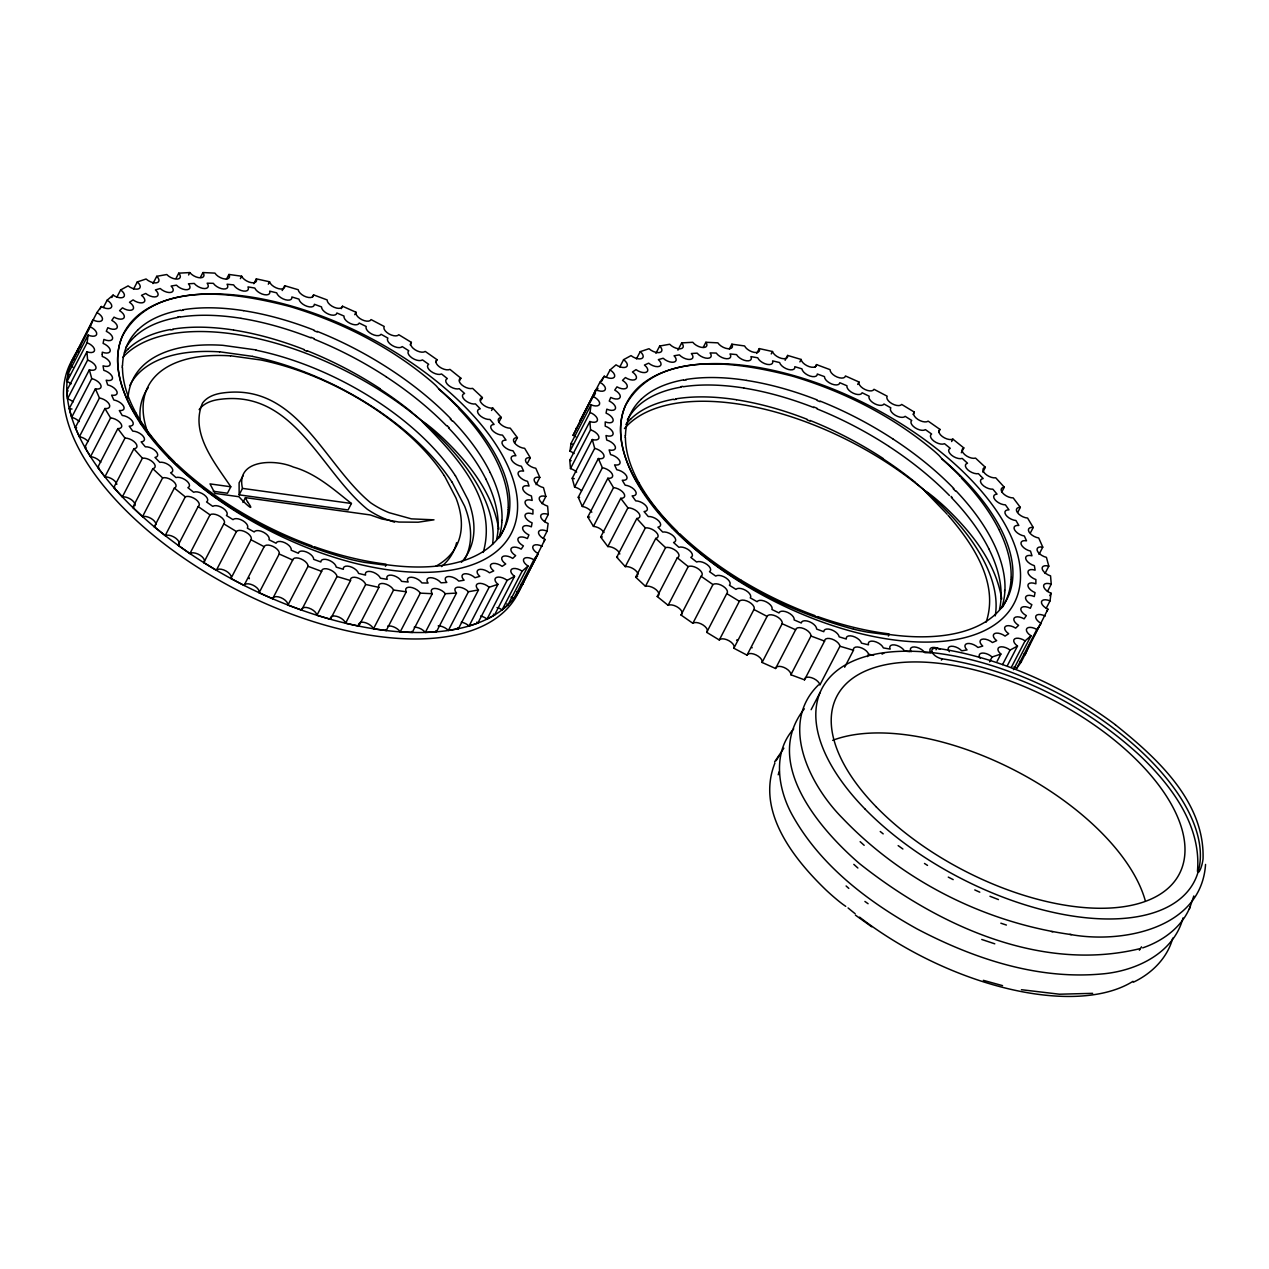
<?xml version="1.0" encoding="UTF-8"?>
<svg xmlns="http://www.w3.org/2000/svg" width="1269" height="1269" viewBox="0 0 1269 1269"><rect width="100%" height="100%" fill="white"/><g stroke="black" fill="none" stroke-linecap="round" stroke-linejoin="round"><path stroke-width="1.5" d="M122.221 367.55L122.252 365.916M625.157 437.282L625.189 435.648M498.4 526.841L498.32 528.761M501.747 520.385L501.667 522.13M508.441 507.473L508.361 509.392M1001.352 596.573L1001.257 598.476M1004.683 590.117L1004.604 591.846M1011.377 577.205L1011.298 579.108M71.175 383.809A8.391 4.188 27.4 0 0 67.019 381.493L68.05 373.816L88.116 335.079A8.391 4.188 27.4 0 0 96.666 334.302A8.391 4.188 27.4 0 0 90.226 326.815L92.938 319.899A8.391 4.188 27.4 0 0 102.25 320.058A8.391 4.188 27.4 0 0 96.952 312.555L101.314 306.511A8.391 4.188 27.4 0 0 111.228 307.606A8.391 4.188 27.4 0 0 107.135 300.198L113.084 295.106A8.391 4.188 27.4 0 0 123.458 297.136A8.391 4.188 27.4 0 0 120.65 289.935L128.09 285.89A8.391 4.188 27.4 0 0 138.749 288.809A8.391 4.188 27.4 0 0 137.274 281.94L146.078 278.99A8.391 4.188 27.4 0 0 156.864 282.749A8.391 4.188 27.4 0 0 156.737 276.309L166.778 274.532A8.391 4.188 27.4 0 0 177.501 279.069A8.391 4.188 27.4 0 0 178.739 273.168L189.842 272.565A8.391 4.188 27.4 0 0 200.359 277.816A8.391 4.188 27.4 0 0 202.929 272.549L214.937 273.121A8.391 4.188 27.4 0 0 225.073 279.021A8.391 4.188 27.4 0 0 228.928 274.453L241.649 276.214A8.391 4.188 27.4 0 0 251.23 282.638A8.391 4.188 27.4 0 0 256.322 278.863L269.551 281.781A8.391 4.188 27.4 0 0 278.45 288.65A8.391 4.188 27.4 0 0 284.684 285.715L298.215 289.729A8.391 4.188 27.4 0 0 306.273 296.93A8.391 4.188 27.4 0 0 313.57 294.884L327.18 299.944A8.391 4.188 27.4 0 0 334.286 307.352A8.391 4.188 27.4 0 0 342.519 306.226L356.002 312.253A8.391 4.188 27.4 0 0 362.03 319.756A8.391 4.188 27.4 0 0 371.071 319.582L384.221 326.482A8.391 4.188 27.4 0 0 389.075 333.969A8.391 4.188 27.4 0 0 398.783 334.715L411.378 342.376A8.391 4.188 27.4 0 0 414.995 349.721A8.391 4.188 27.4 0 0 425.226 351.418L437.059 359.714A8.391 4.188 27.4 0 0 439.375 366.804A8.391 4.188 27.4 0 0 449.956 369.39L460.869 378.194A8.391 4.188 27.4 0 0 461.837 384.919A8.391 4.188 27.4 0 0 472.607 388.377L482.41 397.562A8.391 4.188 27.4 0 0 482.03 403.812A8.391 4.188 27.4 0 0 492.8 408.079L501.35 417.469A8.391 4.188 27.4 0 0 499.621 423.164A8.391 4.188 27.4 0 0 510.249 428.161L517.403 437.646L514.881 442.484M67.019 381.493L87.101 342.757L88.116 335.079M574.111 453.525A8.391 4.188 27.4 0 0 569.971 451.209L570.987 443.531L591.053 404.811A8.391 4.188 27.4 0 0 599.602 404.018A8.391 4.188 27.4 0 0 593.178 396.547L595.875 389.631A8.391 4.188 27.4 0 0 605.186 389.789A8.391 4.188 27.4 0 0 599.888 382.286L604.25 376.227A8.391 4.188 27.4 0 0 614.164 377.337A8.391 4.188 27.4 0 0 610.072 369.929L616.02 364.837A8.391 4.188 27.4 0 0 626.394 366.868A8.391 4.188 27.4 0 0 623.587 359.666L631.026 355.621A8.391 4.188 27.4 0 0 641.686 358.54A8.391 4.188 27.4 0 0 640.211 351.656L649.014 348.721A8.391 4.188 27.4 0 0 659.801 352.481A8.391 4.188 27.4 0 0 659.674 346.04L669.715 344.248A8.391 4.188 27.4 0 0 680.438 348.801A8.391 4.188 27.4 0 0 681.675 342.9L692.779 342.281A8.391 4.188 27.4 0 0 703.296 347.547A8.391 4.188 27.4 0 0 705.865 342.265L717.873 342.852A8.391 4.188 27.4 0 0 728.009 348.737A8.391 4.188 27.4 0 0 731.864 344.185L744.586 345.945A8.391 4.188 27.4 0 0 754.167 352.37A8.391 4.188 27.4 0 0 759.259 348.594L772.488 351.513A8.391 4.188 27.4 0 0 781.387 358.366A8.391 4.188 27.4 0 0 787.637 355.431L801.151 359.46A8.391 4.188 27.4 0 0 809.225 366.646A8.391 4.188 27.4 0 0 816.506 364.6L830.116 369.676A8.391 4.188 27.4 0 0 837.223 377.083A8.391 4.188 27.4 0 0 845.455 375.957L858.939 381.985A8.391 4.188 27.4 0 0 864.966 389.488A8.391 4.188 27.4 0 0 874.008 389.297L887.158 396.198A8.391 4.188 27.4 0 0 892.012 403.685A8.391 4.188 27.4 0 0 901.72 404.446L914.314 412.108A8.391 4.188 27.4 0 0 917.931 419.452A8.391 4.188 27.4 0 0 928.162 421.134L940.012 429.43A8.391 4.188 27.4 0 0 942.328 436.52A8.391 4.188 27.4 0 0 952.892 439.122L963.806 447.925A8.391 4.188 27.4 0 0 964.789 454.651A8.391 4.188 27.4 0 0 975.544 458.109L985.347 467.278A8.391 4.188 27.4 0 0 984.966 473.543A8.391 4.188 27.4 0 0 995.737 477.794L1004.287 487.201A8.391 4.188 27.4 0 0 1002.558 492.88A8.391 4.188 27.4 0 0 1013.185 497.892L1020.339 507.362L1017.833 512.2M569.971 451.209L590.037 412.473L591.053 404.811M1020.339 507.362A8.391 4.188 27.4 0 0 1017.294 512.39A8.391 4.188 27.4 0 0 1027.589 518.053L1033.236 527.46A8.391 4.188 27.4 0 0 1028.905 531.743A8.391 4.188 27.4 0 0 1038.724 537.977L1042.769 547.161A8.391 4.188 27.4 0 0 1037.249 550.635A8.391 4.188 27.4 0 0 1046.417 557.345L1048.813 566.164A8.391 4.188 27.4 0 0 1042.166 568.782A8.391 4.188 27.4 0 0 1050.558 575.872L1051.24 584.184A8.391 4.188 27.4 0 0 1043.594 585.881A8.391 4.188 27.4 0 0 1051.049 593.226L1050.034 600.903L1046.275 608.168M1205.55 864.427C1201.283 928.876 1121.701 944.073 1069.894 934.396M543.338 538.437L547.098 531.172L548.113 523.494A8.391 4.188 27.4 0 1 540.642 516.166A8.391 4.188 27.4 0 1 548.303 514.453L547.605 506.141A8.391 4.188 27.4 0 1 539.23 499.05A8.391 4.188 27.4 0 1 545.86 496.449L543.481 487.629A8.391 4.188 27.4 0 1 534.312 480.919A8.391 4.188 27.4 0 1 539.833 477.43L535.788 468.261A8.391 4.188 27.4 0 1 525.969 462.011A8.391 4.188 27.4 0 1 530.299 457.728L524.652 448.322A8.391 4.188 27.4 0 1 514.357 442.659A8.391 4.188 27.4 0 1 517.403 437.646M422.022 421.213L422.196 421.546A7.884 3.934 27.4 0 0 422.72 422.18C456.761 456.221 497.94 500.779 483.219 552.427M72.856 367.106A8.391 4.188 27.4 0 0 70.16 365.551L92.938 319.899M575.793 436.837A8.391 4.188 27.4 0 0 573.096 435.283L595.875 389.631M547.098 531.172A8.391 4.188 27.4 0 0 538.548 531.949A8.391 4.188 27.4 0 0 544.988 539.436L522.209 585.088A8.391 4.188 27.4 0 0 520.829 584.454M1050.034 600.903A8.391 4.188 27.4 0 0 1041.5 601.68A8.391 4.188 27.4 0 0 1047.924 609.168L1021.133 662.164L1016.77 668.208A8.391 4.188 27.4 0 0 1013.963 666.875M1172.73 938.124C1167.432 958.063 1151.681 973.577 1133.36 982.206M1183.025 917.931C1173.666 953.685 1135.2 971.435 1101.064 974.021C1036.821 979.747 973.212 958.444 916.995 928.892C868.091 901.688 821.106 866.045 793.125 816.554C778.087 790.413 771.822 753.12 793.712 728.85M1142.703 947.88C1162.975 940.964 1182.248 926.957 1190.243 906.478M1189.386 909.032L1193.812 895.977M524.462 579.489L522.209 585.088M1027.255 649.665L1030.365 643.05M986.156 622.143C999.004 583.597 973.751 545.337 949.656 517.102M1026.922 650.537L1025.146 654.82A8.391 4.188 27.4 0 0 1023.766 654.185M774.915 763.081C755.689 811.05 793.633 858.891 826.405 890.378A155.754 77.631 27.4 0 0 836.461 899.245L837.08 899.769A93.446 46.588 27.4 0 0 842.711 904.226L845.757 906.367M78.17 352.068A8.391 4.188 27.4 0 0 76.87 351.291L96.952 312.555M70.16 365.551L90.226 326.815M100.061 308.922L101.314 306.511M103.376 307.463L107.135 300.198M111.831 297.533L113.084 295.106M73.126 401.892A8.391 4.188 27.4 0 0 67.527 398.847L66.845 390.535L86.926 351.799A8.391 4.188 27.4 0 0 94.572 350.101A8.391 4.188 27.4 0 0 87.101 342.757M116.891 297.2L120.65 289.935M67.527 398.847L87.609 360.11L86.926 351.799M79.201 421.578A8.391 4.188 27.4 0 0 71.667 417.358L69.272 408.539L89.353 369.818A8.391 4.188 27.4 0 0 96 367.201A8.391 4.188 27.4 0 0 87.609 360.11M133.515 289.205L137.274 281.94M71.667 417.358L91.749 378.622L89.353 369.818M88.164 441.501A8.391 4.188 27.4 0 0 79.36 436.742L75.315 427.558L95.397 388.822A8.391 4.188 27.4 0 0 100.917 385.348A8.391 4.188 27.4 0 0 91.749 378.622M152.978 283.574L156.737 276.309M79.36 436.742L99.442 398.006L95.397 388.822M100.79 462.328A8.391 4.188 27.4 0 0 90.496 456.666L84.849 447.259L104.93 408.523A8.391 4.188 27.4 0 0 109.245 404.24A8.391 4.188 27.4 0 0 99.442 398.006M176.232 278.006L178.739 273.168M90.496 456.666L110.577 417.929L104.93 408.523M188.589 274.976L189.842 272.565M116.859 484.298A8.391 4.188 27.4 0 0 104.899 476.827L97.745 467.357L117.827 428.621A8.391 4.188 27.4 0 0 120.872 423.592A8.391 4.188 27.4 0 0 110.577 417.929M200.423 277.388L202.929 272.549M104.899 476.827L124.981 438.091L117.827 428.621M135.069 505.585A8.391 4.188 27.4 0 0 131.072 499.494A8.391 4.188 27.4 0 0 122.347 496.909L113.798 487.518L133.864 448.782A8.391 4.188 27.4 0 0 135.593 443.103A8.391 4.188 27.4 0 0 124.981 438.091M226.421 279.291L228.928 274.453M122.347 496.909L142.414 458.188L133.864 448.782M240.396 278.641L241.649 276.214M156.024 524.573A8.391 4.188 27.4 0 0 151.074 518.466A8.391 4.188 27.4 0 0 142.54 516.61L132.737 507.426L152.819 468.705A8.391 4.188 27.4 0 0 153.184 462.439A8.391 4.188 27.4 0 0 142.414 458.188M253.816 283.701L256.322 278.863M142.54 516.61L162.622 477.874L152.819 468.705M268.298 284.208L269.551 281.781M542.275 546.352A8.391 4.188 27.4 0 0 532.98 546.193A8.391 4.188 27.4 0 0 538.278 553.696L533.916 559.74A8.391 4.188 27.4 0 0 524.002 558.646A8.391 4.188 27.4 0 0 528.078 566.053L522.146 571.145A8.391 4.188 27.4 0 0 511.772 569.115A8.391 4.188 27.4 0 0 514.564 576.316L507.14 580.361A8.391 4.188 27.4 0 0 496.48 577.443A8.391 4.188 27.4 0 0 497.956 584.327L489.152 587.261A8.391 4.188 27.4 0 0 478.365 583.502A8.391 4.188 27.4 0 0 478.492 589.942L468.451 591.735A8.391 4.188 27.4 0 0 457.712 587.182A8.391 4.188 27.4 0 0 456.491 593.083L445.371 593.702A8.391 4.188 27.4 0 0 434.855 588.435A8.391 4.188 27.4 0 0 432.301 593.702L420.293 593.131A8.391 4.188 27.4 0 0 410.157 587.246A8.391 4.188 27.4 0 0 406.286 591.798L393.58 590.037A8.391 4.188 27.4 0 0 383.984 583.613A8.391 4.188 27.4 0 0 378.892 587.388L358.81 626.125L345.596 623.206A8.391 4.188 27.4 0 0 336.697 616.337A8.391 4.188 27.4 0 0 330.448 619.272L316.933 615.259A8.391 4.188 27.4 0 0 308.859 608.057A8.391 4.188 27.4 0 0 301.562 610.103L287.952 605.043A8.391 4.188 27.4 0 0 280.861 597.636A8.391 4.188 27.4 0 0 272.629 598.762L259.146 592.734A8.391 4.188 27.4 0 0 253.118 585.231A8.391 4.188 27.4 0 0 244.06 585.406L230.926 578.505A8.391 4.188 27.4 0 0 226.072 571.034A8.391 4.188 27.4 0 0 216.349 570.273L203.77 562.611A8.391 4.188 27.4 0 0 200.153 555.267A8.391 4.188 27.4 0 0 189.922 553.57L178.072 545.273A8.391 4.188 27.4 0 0 175.756 538.183A8.391 4.188 27.4 0 0 165.192 535.597L154.279 526.794L174.361 488.057A8.391 4.188 27.4 0 0 173.377 481.332A8.391 4.188 27.4 0 0 162.622 477.874M282.178 290.553L284.684 285.715M165.192 535.597L185.274 496.861A8.391 4.188 27.4 0 1 195.838 499.447A8.391 4.188 27.4 0 1 198.154 506.537L210.004 514.849A8.391 4.188 27.4 0 1 220.219 516.531A8.391 4.188 27.4 0 1 223.836 523.875L236.431 531.537A8.391 4.188 27.4 0 1 246.138 532.298A8.391 4.188 27.4 0 1 251.008 539.769L264.142 546.669A8.391 4.188 27.4 0 1 273.184 546.495A8.391 4.188 27.4 0 1 279.212 553.998L292.695 560.026A8.391 4.188 27.4 0 1 300.927 558.899A8.391 4.188 27.4 0 1 308.034 566.307L321.644 571.383A8.391 4.188 27.4 0 1 328.941 569.337A8.391 4.188 27.4 0 1 337.015 576.523L350.53 580.552A8.391 4.188 27.4 0 1 356.779 577.617A8.391 4.188 27.4 0 1 365.678 584.47L378.892 587.388M178.072 545.273L198.154 506.537M312.317 297.295L313.57 294.884M189.922 553.57L210.004 514.849M242.934 502.476L245.44 497.638L370.31 514.944L382.001 519.021L398.894 522.051L418.167 522.209L433.998 519.83L411.41 518.862L389.075 512.676A48.634 24.238 27.4 0 1 370.691 502.81C323.516 464.184 297.295 382.667 222.741 392.962A71.73 35.754 27.4 0 0 202.501 403.161C189.684 433.015 214.969 463.09 230.799 486.773L227.452 493.229L213.255 491.262M203.77 562.611L223.836 523.875M239.143 494.847L242.49 488.391C235.495 459.077 275.341 458.981 293.361 467.055C315.822 473.369 333.541 489.311 351.418 503.492L348.071 509.948L239.143 494.847L239.111 482.823L243.362 475.272M341.266 308.653L342.519 306.226M216.349 570.273L236.431 531.537M354.749 314.68L356.002 312.253M230.926 578.505L251.008 539.769M244.06 585.406L264.142 546.669M259.146 592.734L279.212 553.998M272.629 598.762L292.695 560.026M410.125 344.803L411.378 342.376M287.952 605.043L308.034 566.307M301.562 610.103L321.644 571.383M435.806 362.125L437.059 359.714M316.933 615.259L337.015 576.523M330.448 619.272L350.53 580.552M459.616 380.621L460.869 378.194M345.596 623.206L365.678 584.47M385.411 566.291L386.252 564.673A209.702 104.534 27.4 0 0 438.9 388.964L436.203 385.855A93.002 46.366 27.4 0 0 431.206 381.319C389.995 346.548 340.774 321.644 289.205 306.337C236.51 292.822 155.088 278.403 122.633 335.587A216.016 107.675 27.4 0 0 120.285 341.837A216.079 107.706 27.4 0 0 131.04 407.286C177.692 486.439 263.698 536.089 350.561 559.423A182.165 90.813 27.4 0 0 364.52 562.389L383.524 564.911A35.151 17.528 27.4 0 0 384.206 564.943L386.315 564.753M481.157 399.973L482.41 397.562M359.825 622.651A8.391 4.188 27.4 0 1 367.264 623.412A8.391 4.188 27.4 0 1 373.498 628.774L393.58 590.037M491.547 410.49L492.8 408.079M373.498 628.774L386.22 630.534L406.286 591.798M498.844 422.323L501.35 417.469M387.743 626.093A8.391 4.188 27.4 0 1 400.211 631.867L420.293 593.131M400.211 631.867L412.219 632.438L432.301 593.702M414.217 627.187A8.391 4.188 27.4 0 1 425.305 632.422L445.371 593.702M425.305 632.422L436.409 631.819L456.491 593.083M527.777 462.566L530.299 457.728M438.186 625.871A8.391 4.188 27.4 0 1 448.369 630.455L468.451 591.735M448.369 630.455L458.41 628.678L478.492 589.942M536.073 484.695L539.833 477.43M461.313 622.191A8.391 4.188 27.4 0 1 469.07 625.998L489.152 587.261M580.456 421.387A8.391 4.188 27.4 0 0 579.806 421.022L599.888 382.286M573.096 435.283L593.178 396.547M594.209 395.595L595.462 393.184M596.716 390.757L597.969 388.33M601.744 381.081L604.25 376.227M469.07 625.998L477.874 623.047L497.956 584.327M606.312 377.194L610.072 369.929M542.101 503.714L545.86 496.449M480.618 616.036A8.391 4.188 27.4 0 1 487.058 619.098L507.14 580.361M576.649 472.131A8.391 4.188 27.4 0 0 570.479 468.578L569.781 460.266L589.863 421.53A8.391 4.188 27.4 0 0 597.509 419.817A8.391 4.188 27.4 0 0 590.037 412.473M619.827 366.931L623.587 359.666M487.058 619.098L494.498 615.053L514.564 576.316M570.479 468.578L590.545 429.842L589.863 421.53M544.544 521.718L548.303 514.453M497.02 607.55A8.391 4.188 27.4 0 1 502.064 609.881L522.146 571.145M581.599 490.786A8.391 4.188 27.4 0 0 574.603 487.09L572.208 478.27L592.29 439.534A8.391 4.188 27.4 0 0 598.936 436.933A8.391 4.188 27.4 0 0 590.545 429.842M502.064 609.881L507.997 604.79L528.078 566.053M636.451 358.921L640.211 351.656M511.026 597.144A8.391 4.188 27.4 0 1 513.834 598.476L533.916 559.74M534.947 558.804L536.2 556.377M543.735 541.863L544.988 539.436M513.834 598.476L518.196 592.433L538.278 553.696M574.603 487.09L594.685 448.354L592.29 439.534M591.846 512.232A8.391 4.188 27.4 0 0 582.297 506.458L578.252 497.274L598.333 458.537A8.391 4.188 27.4 0 0 603.854 455.063A8.391 4.188 27.4 0 0 594.685 448.354M655.914 353.305L659.674 346.04M582.297 506.458L602.378 467.722L598.333 458.537M604.028 532.52A8.391 4.188 27.4 0 0 593.432 526.381L587.785 516.991L607.867 478.254A8.391 4.188 27.4 0 0 612.197 473.971A8.391 4.188 27.4 0 0 602.378 467.722M677.916 350.165L681.675 342.9M593.432 526.381L613.514 487.645L607.867 478.254M619.795 554.03A8.391 4.188 27.4 0 0 607.835 546.558L600.681 537.073L620.763 498.336A8.391 4.188 27.4 0 0 623.809 493.324A8.391 4.188 27.4 0 0 613.514 487.645M703.359 347.119L705.865 342.265M607.835 546.558L627.917 507.822L620.763 498.336M638.053 574.413A8.391 4.188 27.4 0 0 633.294 568.766A8.391 4.188 27.4 0 0 625.284 566.64L616.734 557.234L636.816 518.513A8.391 4.188 27.4 0 0 638.529 512.819A8.391 4.188 27.4 0 0 627.917 507.822M729.358 349.023L731.864 344.185M625.284 566.64L645.35 527.904L636.816 518.513M819.79 684.546A8.391 4.188 27.4 0 0 811.462 677.678A8.391 4.188 27.4 0 0 804.514 679.835L790.904 674.775A8.391 4.188 27.4 0 0 783.798 667.367A8.391 4.188 27.4 0 0 775.565 668.493L762.082 662.45A8.391 4.188 27.4 0 0 756.054 654.947A8.391 4.188 27.4 0 0 747.013 655.137L733.863 648.237A8.391 4.188 27.4 0 0 729.009 640.75A8.391 4.188 27.4 0 0 719.301 639.988L706.706 632.343A8.391 4.188 27.4 0 0 703.089 624.998A8.391 4.188 27.4 0 0 692.858 623.301L681.009 615.005A8.391 4.188 27.4 0 0 678.709 607.914A8.391 4.188 27.4 0 0 668.128 605.313L657.215 596.509A8.391 4.188 27.4 0 0 656.232 589.784A8.391 4.188 27.4 0 0 645.477 586.326L635.674 577.157L655.756 538.421A8.391 4.188 27.4 0 0 656.136 532.171A8.391 4.188 27.4 0 0 645.35 527.904M756.752 353.432L759.259 348.594M645.477 586.326L665.559 547.605L655.756 538.421M771.235 353.924L772.488 351.513M657.215 596.509L677.297 557.773A8.391 4.188 27.4 0 0 676.314 551.047A8.391 4.188 27.4 0 0 665.559 547.605M785.114 360.285L787.637 355.431M668.128 605.313L688.21 566.593A8.391 4.188 27.4 0 1 698.775 569.178A8.391 4.188 27.4 0 1 701.091 576.269L712.94 584.565A8.391 4.188 27.4 0 1 723.156 586.262A8.391 4.188 27.4 0 1 726.772 593.606L739.367 601.268A8.391 4.188 27.4 0 1 749.075 602.014A8.391 4.188 27.4 0 1 753.945 609.501L767.079 616.401A8.391 4.188 27.4 0 1 776.12 616.211A8.391 4.188 27.4 0 1 782.164 623.729L795.631 629.757A8.391 4.188 27.4 0 1 803.88 628.631A8.391 4.188 27.4 0 1 810.97 636.039L824.58 641.099A8.391 4.188 27.4 0 1 831.877 639.053A8.391 4.188 27.4 0 1 839.951 646.254L853.466 650.267A8.391 4.188 27.4 0 1 859.716 647.333A8.391 4.188 27.4 0 1 868.615 654.201L873.627 655.359M799.898 361.887L801.151 359.46M681.009 615.005L701.091 576.269M815.253 367.027L816.506 364.6M692.858 623.301L712.94 584.565M706.706 632.343L726.772 593.606M719.301 639.988L739.367 601.268M857.685 384.412L858.939 381.985M733.863 648.237L753.945 609.501M747.013 655.137L767.079 616.401M762.082 662.45L782.164 623.729M775.565 668.493L795.631 629.757M913.061 414.519L914.314 412.108M790.904 674.775L810.97 636.039M804.514 679.835L824.58 641.099M938.743 431.857L940.012 429.43M819.869 684.974L839.951 646.254M951.639 441.549L952.892 439.122M844.678 667.208L853.466 650.267M961.299 452.763L963.806 447.925M867.361 656.612L868.615 654.201M888.348 636.023L889.252 634.484A209.702 104.534 27.4 0 0 941.852 458.696L939.139 455.571A93.002 46.366 27.4 0 0 934.143 451.05C892.932 416.264 843.711 391.36 792.142 376.068C739.446 362.553 658.024 348.134 625.569 405.319A216.016 107.675 27.4 0 0 623.222 411.568A216.079 107.706 27.4 0 0 633.977 477.017C680.628 556.171 766.635 605.821 853.498 629.154M982.841 472.131L985.347 467.278M1001.78 492.039L1004.287 487.201M1030.714 532.298L1033.236 527.46M1039.01 554.426L1042.769 547.161M989.582 661.831L992.088 656.993L1000.892 654.043A8.391 4.188 27.4 0 1 999.417 647.174A8.391 4.188 27.4 0 1 1010.076 650.093L1017.5 646.048A8.391 4.188 27.4 0 1 1014.708 638.846A8.391 4.188 27.4 0 1 1025.082 640.877L1031.015 635.785A8.391 4.188 27.4 0 1 1026.938 628.377A8.391 4.188 27.4 0 1 1036.852 629.472L1041.214 623.428A8.391 4.188 27.4 0 1 1035.916 615.925A8.391 4.188 27.4 0 1 1045.212 616.084M997.117 661.308L1000.892 654.043M1045.037 573.429L1048.813 566.164M1002.542 664.607L1010.076 650.093M1007.475 665.416L1017.5 646.048M1047.48 591.433L1051.24 584.184M1011.266 667.494L1025.082 640.877M1049.796 595.653L1051.049 593.226M1013.455 669.667L1031.015 635.785M1016.77 668.208L1036.852 629.472M1034.124 635.785L1039.152 626.109M1046.671 611.579L1047.924 609.168M811.129 709.688L820.202 692.271M774.598 761.876L783.845 748.218M776.136 760.702L778.912 756.165M76.87 351.291L79.233 347.833M579.806 421.022L583.01 416.438M79.788 347.087L80.645 345.977A251.643 125.441 27.4 0 0 239.064 582.836A251.643 125.441 27.4 0 0 525.207 577.252M818.489 684.911C778.468 723.822 810.066 785.606 842.505 818.172C902.671 881.209 985.22 922.658 1071.433 934.619M804.324 708.816C761.987 762.32 819.504 829.101 859.621 863.697C936.681 924.815 1040.406 973.037 1140.196 948.593M889.077 634.579L887.142 634.659A35.151 17.528 27.4 0 1 886.476 634.643L867.457 632.121A182.165 90.813 27.4 0 1 853.498 629.154M180.975 310.556L183.259 310.175M170.934 329.924L173.219 329.543M683.912 380.272L686.196 379.891M673.871 399.64L676.155 399.259M177.834 316.964L179.912 316.631M680.771 386.696L682.849 386.347M1092.657 993.341L1059.472 994.214L1021.45 989.709M1001.701 599.063C995.864 562.897 971.911 532.774 946.135 508.06A157.467 78.504 27.4 0 0 935.158 498.336A102.9 51.299 27.4 0 0 930.336 494.45L929.669 493.942A48.174 24.016 27.4 0 0 927.798 492.562A23.889 11.913 27.4 0 0 926.56 491.69L926.497 491.658A7.995 3.981 27.4 0 0 925.862 491.246L925.133 491.277A7.884 3.934 27.4 0 0 925.656 491.912L945.199 512.121M909.873 651.647L904.559 651.092A8.391 4.188 27.4 0 0 894.677 644.922A8.391 4.188 27.4 0 0 890.188 649.093L883.367 647.92A8.391 4.188 27.4 0 0 873.992 641.337A8.391 4.188 27.4 0 0 868.504 644.842L861.492 643.145A8.391 4.188 27.4 0 0 852.72 636.229A8.391 4.188 27.4 0 0 846.296 639.021L839.158 636.848A8.391 4.188 27.4 0 0 831.1 629.662A8.391 4.188 27.4 0 0 823.803 631.708L816.633 629.075A8.391 4.188 27.4 0 0 809.368 621.699A8.391 4.188 27.4 0 0 801.278 622.984L794.156 619.922A8.391 4.188 27.4 0 0 787.748 612.451A8.391 4.188 27.4 0 0 778.96 612.943L771.949 609.485A8.391 4.188 27.4 0 0 766.492 601.982A8.391 4.188 27.4 0 0 757.101 601.696L750.28 597.889A8.391 4.188 27.4 0 0 745.823 590.434A8.391 4.188 27.4 0 0 735.941 589.371L729.389 585.247A8.391 4.188 27.4 0 0 725.979 577.934A8.391 4.188 27.4 0 0 715.7 576.094L709.498 571.684A8.391 4.188 27.4 0 0 707.182 564.61A8.391 4.188 27.4 0 0 696.618 562.008L690.812 557.392A8.391 4.188 27.4 0 0 689.606 550.603A8.391 4.188 27.4 0 0 678.883 547.288L673.553 542.497A8.391 4.188 27.4 0 0 673.474 536.073A8.391 4.188 27.4 0 0 662.704 532.06L657.913 527.158A8.391 4.188 27.4 0 0 658.96 521.178A8.391 4.188 27.4 0 0 648.253 516.531L644.049 511.55A8.391 4.188 27.4 0 0 646.207 506.093A8.391 4.188 27.4 0 0 635.69 500.843L632.121 495.862A8.391 4.188 27.4 0 0 635.372 490.96A8.391 4.188 27.4 0 0 625.157 485.186L622.254 480.237A8.391 4.188 27.4 0 0 626.553 475.954A8.391 4.188 27.4 0 0 616.75 469.72L614.561 464.866A8.391 4.188 27.4 0 0 619.875 461.25A8.391 4.188 27.4 0 0 610.595 454.619L609.12 449.908A8.391 4.188 27.4 0 0 615.386 447.005A8.391 4.188 27.4 0 0 606.725 440.042L605.995 435.537A8.391 4.188 27.4 0 0 613.149 433.379A8.391 4.188 27.4 0 0 605.218 426.146L605.218 421.911A8.391 4.188 27.4 0 0 613.181 420.499A8.391 4.188 27.4 0 0 606.059 413.107L606.82 409.157A8.391 4.188 27.4 0 0 615.481 408.523A8.391 4.188 27.4 0 0 609.247 401.036L610.738 397.435A8.391 4.188 27.4 0 0 620.033 397.594A8.391 4.188 27.4 0 0 614.751 390.091L616.972 386.855A8.391 4.188 27.4 0 0 626.791 387.806A8.391 4.188 27.4 0 0 622.508 380.367L625.427 377.559A8.391 4.188 27.4 0 0 635.658 379.272A8.391 4.188 27.4 0 0 632.438 372.007L636.023 369.628A8.391 4.188 27.4 0 0 646.556 372.103A8.391 4.188 27.4 0 0 644.43 365.06L648.649 363.172A8.391 4.188 27.4 0 0 659.357 366.36A8.391 4.188 27.4 0 0 658.341 359.635L663.148 358.239A8.391 4.188 27.4 0 0 673.934 362.125A8.391 4.188 27.4 0 0 674.045 355.78L679.375 354.876A8.391 4.188 27.4 0 0 690.114 359.428A8.391 4.188 27.4 0 0 691.351 353.528L697.157 353.147A8.391 4.188 27.4 0 0 707.705 358.286A8.391 4.188 27.4 0 0 710.069 352.909L716.271 353.068A8.391 4.188 27.4 0 0 726.55 358.746A8.391 4.188 27.4 0 0 729.992 353.94L736.543 354.622A8.391 4.188 27.4 0 0 746.426 360.777A8.391 4.188 27.4 0 0 750.915 356.605L757.736 357.795A8.391 4.188 27.4 0 0 767.111 364.362A8.391 4.188 27.4 0 0 772.599 360.872L779.61 362.553A8.391 4.188 27.4 0 0 788.382 369.469A8.391 4.188 27.4 0 0 794.806 366.693L801.929 368.851A8.391 4.188 27.4 0 0 810.003 376.036A8.391 4.188 27.4 0 0 817.299 374.006L824.469 376.623A8.391 4.188 27.4 0 0 831.734 383.999A8.391 4.188 27.4 0 0 839.824 382.73L846.946 385.776A8.391 4.188 27.4 0 0 853.355 393.263A8.391 4.188 27.4 0 0 862.143 392.771L869.154 396.214A8.391 4.188 27.4 0 0 874.611 403.716A8.391 4.188 27.4 0 0 884.001 404.018L890.806 407.825A8.391 4.188 27.4 0 0 895.264 415.264A8.391 4.188 27.4 0 0 905.162 416.343L911.713 420.467A8.391 4.188 27.4 0 0 915.108 427.78A8.391 4.188 27.4 0 0 925.402 429.62L931.605 434.014A8.391 4.188 27.4 0 0 933.921 441.104A8.391 4.188 27.4 0 0 944.485 443.69L950.275 448.322A8.391 4.188 27.4 0 0 951.48 455.111A8.391 4.188 27.4 0 0 962.219 458.426L967.533 463.217A8.391 4.188 27.4 0 0 967.612 469.641A8.391 4.188 27.4 0 0 978.399 473.638L980.525 475.796M219.553 351.783L252.61 356.367M230.466 355.764L260.843 359.984A173.409 86.435 27.4 0 1 444.229 475.605M230.799 486.773L210.019 483.901L214.984 493.403L239.032 496.75C241.205 499.605 257.528 515.626 247.55 501.874M242.49 488.391L351.418 503.492M932.176 652.361L932.223 652.456A8.391 4.188 27.4 0 0 942.201 658.817C1015.834 670.08 1085.344 705.358 1140.006 755.642C1171.224 785.384 1201.378 825.421 1197.492 870.915A23.968 11.944 27.4 0 0 1197.539 871.486L1198.824 871.993A23.889 11.913 27.4 0 0 1199.284 871.375A48.174 24.016 27.4 0 0 1199.887 870.328L1200.093 869.931A102.9 51.299 27.4 0 0 1201.283 866.886A157.467 78.504 27.4 0 0 1203.044 858.923C1204.836 801.58 1156.694 757.752 1115.388 724.805M1051.509 931.573L1052.826 931.763M255.957 349.911L222.9 345.327A188.431 93.922 27.4 0 0 127.979 398.72M983.348 980.334L1002.558 985.632M394.532 522.178L385.728 519.132A48.634 24.238 27.4 0 1 367.344 509.266C320.169 470.64 293.948 389.123 219.394 399.418A71.73 35.754 27.4 0 0 199.154 409.617M1000.844 923.197L1006.412 925.053M981.746 939.472L994.785 943.819M817.648 617.162L814.746 616.131M314.712 547.431L311.809 546.4M817.236 400.56L820.091 401.686M813.889 407L817.03 408.253M807.195 419.912L810.05 421.054M314.284 330.828L317.155 331.955M310.953 337.284L314.093 338.522M304.259 350.196L307.114 351.323M989.963 896.263L998.449 899.578M974.766 889.918L979.795 892.186M249.374 578.712L248.93 578.505A8.391 4.188 27.4 0 0 249.152 577.76M948.276 877.101L953.193 879.623M736.591 640.195L737.019 640.433A8.391 4.188 27.4 0 1 737.892 639.592M924.482 863.459L927.528 865.41M898.151 845.614L902.894 849.009M864.919 901.45L868.091 903.718M855.417 915.123L871.74 926.83M688.21 566.593L677.297 557.773M185.274 496.861L174.361 488.057M880.226 831.496L883.192 833.876M860.144 841.68L864.173 845.313M853.815 864.363L857.876 868.012M846.106 885.968L848.818 888.395M679.089 533.916L676.9 531.806M176.153 464.184L175.043 463.137M174.773 462.868L173.964 462.075M981.111 476.398L983.189 478.556A8.391 4.188 27.4 0 0 982.143 484.52A8.391 4.188 27.4 0 0 992.85 489.168L997.053 494.149A8.391 4.188 27.4 0 0 994.896 499.621A8.391 4.188 27.4 0 0 1005.413 504.856L1008.982 509.852A8.391 4.188 27.4 0 0 1005.73 514.754A8.391 4.188 27.4 0 0 1015.946 520.512L1018.848 525.461A8.391 4.188 27.4 0 0 1014.534 529.744A8.391 4.188 27.4 0 0 1024.337 535.994L1026.542 540.832A8.391 4.188 27.4 0 0 1021.228 544.449A8.391 4.188 27.4 0 0 1030.507 551.095L1031.983 555.79A8.391 4.188 27.4 0 0 1025.717 558.693A8.391 4.188 27.4 0 0 1034.362 565.673L1035.107 570.162A8.391 4.188 27.4 0 0 1027.953 572.335A8.391 4.188 27.4 0 0 1035.885 579.552L1035.869 583.803A8.391 4.188 27.4 0 0 1027.922 585.215A8.391 4.188 27.4 0 0 1035.044 592.607L1034.283 596.557A8.391 4.188 27.4 0 0 1025.606 597.176A8.391 4.188 27.4 0 0 1031.856 604.678L1030.349 608.279A8.391 4.188 27.4 0 0 1021.053 608.121A8.391 4.188 27.4 0 0 1026.351 615.624L1024.131 618.844A8.391 4.188 27.4 0 0 1014.312 617.908A8.391 4.188 27.4 0 0 1018.595 625.331L1015.66 628.139A8.391 4.188 27.4 0 0 1005.445 626.426A8.391 4.188 27.4 0 0 1008.665 633.707L1005.064 636.07A8.391 4.188 27.4 0 0 994.547 633.596A8.391 4.188 27.4 0 0 996.673 640.639L992.453 642.542A8.391 4.188 27.4 0 0 981.746 639.338A8.391 4.188 27.4 0 0 982.761 646.08L977.955 647.476A8.391 4.188 27.4 0 0 967.168 643.589A8.391 4.188 27.4 0 0 967.057 649.934L961.728 650.823A8.391 4.188 27.4 0 0 951.258 646.254A8.391 4.188 27.4 0 0 949.355 651.695M960.125 476.018L962.061 478.032M953.225 488.739L955.367 490.944M457.189 406.302L459.124 408.317M450.289 419.008L452.43 421.229M447.148 425.67L449.083 427.669M951.052 496.401L952.02 497.4M945.881 512.85L947.071 514.183M948.07 515.309L949.26 516.657M455.397 475.605L468.023 499.812A188.431 93.922 27.4 0 1 461.424 562.262M452.05 482.061L464.676 506.268A188.431 93.922 27.4 0 1 464.438 559.835M444.34 475.621L455.936 497.876A173.409 86.435 27.4 0 1 435.79 566.26M498.765 529.347C492.927 493.165 468.975 463.058 443.198 438.344A157.467 78.504 27.4 0 0 432.221 428.605A102.9 51.299 27.4 0 0 427.399 424.734L426.717 424.227A48.174 24.016 27.4 0 0 424.861 422.831A23.889 11.913 27.4 0 0 423.608 421.958A7.995 3.981 27.4 0 0 422.926 421.53L422.196 421.165A209.782 105.961 28.6 0 0 412.155 412.695M932.271 652.552A8.391 4.188 27.4 0 1 936.712 648.285A215.841 107.595 27.4 0 1 1115.435 724.773M942.201 658.817A8.391 4.299 -81.1 0 1 941.376 660.086M936.03 649.807A8.391 4.299 -81.1 0 1 936.712 648.285M1133.011 981.318A209.702 104.534 27.4 0 1 859.573 917.154M855.147 913.712A209.702 104.534 27.4 0 1 848.073 907.938M778.198 774.772A209.702 104.534 27.4 0 1 779.372 771.393M1141.497 946.833A192.92 96.174 27.4 0 1 1139.372 950.18M832.67 740.335A192.92 96.174 27.4 0 1 1014.058 769.966A192.92 96.174 27.4 0 1 1145.273 900.657M915.092 482.426A209.782 105.961 28.6 0 1 925.085 490.849M624.459 428.557A209.702 104.534 27.4 0 1 848.057 440.343A209.702 104.534 27.4 0 1 995.229 615.893M1004.826 591.941A209.782 107.992 27.2 0 1 1001.606 607.994M1004.937 590.212A209.782 107.897 27.7 0 0 993.151 542.355A209.782 107.326 28.2 0 0 955.985 490.833M893.17 439.137A209.782 106.326 28.5 0 1 953.891 488.597M820.123 401.083A209.782 105.041 28.7 0 1 893.059 439.042M746.6 380.43A209.782 103.646 28.6 0 1 817.236 399.957M685.815 379.51A209.782 102.472 28.4 0 1 746.442 380.351M641.083 399.386A209.782 101.568 28 0 1 683.499 379.875M625.443 435.743A209.782 101.108 27.6 0 1 641.004 399.434M638.973 482.87A209.782 101.203 27.1 0 1 625.427 437.377M677.551 531.695A209.782 101.774 26.6 0 1 639.068 482.966M741.239 580.282A209.782 102.773 26.3 0 1 679.772 533.773M814.761 615.528A209.782 104.058 26.2 0 1 741.397 580.345M888.903 633.865A209.782 105.454 26.2 0 1 817.664 616.575M627.362 419.88A209.782 101.139 27.2 0 1 638.069 406.048A209.782 101.139 27.6 0 1 681.167 387.093M683.245 386.744A209.782 101.679 28.1 0 1 743.84 388.013M743.999 388.076A209.782 102.615 28.4 0 1 813.873 407.603M816.998 408.888A209.782 103.868 28.6 0 1 888.982 446.402M889.093 446.514A209.782 105.216 28.6 0 1 949.45 495.513M951.401 497.511A209.782 106.501 28.4 0 1 988.773 548.652M988.789 548.763A209.782 107.437 28.1 0 1 1001.098 596.478M1001.019 598.397A209.782 107.96 27.7 0 1 999.496 609.342M882.907 458.743A209.782 105.708 28.6 0 1 915.282 482.331M810.082 420.451A209.782 105.041 28.7 0 1 883.018 458.395M736.575 399.798A209.782 103.646 28.6 0 1 807.195 419.325M675.774 398.878A209.782 102.472 28.4 0 1 736.401 399.719M631.042 418.754A209.782 101.568 28 0 1 673.458 399.243M625.871 424.481A209.782 101.108 27.6 0 1 630.979 418.802M941.661 458.759A209.782 106.041 28.5 0 1 959.935 476.065M961.442 478.143A209.782 106.501 28.4 0 1 998.814 529.3M998.814 529.395A209.782 107.437 28.1 0 1 1011.139 577.109M1011.06 579.029A209.782 107.96 27.7 0 1 1002.494 607.137M752.089 647.491A8.391 4.188 27.4 0 1 752.009 647.872M911.11 651.758A8.391 4.188 27.4 0 1 914.552 646.952A8.391 4.188 27.4 0 1 924.815 652.647L931.034 652.789A8.391 4.188 27.4 0 1 931.478 647.761A8.391 4.188 27.4 0 1 939.853 649.252M576.475 428.684A8.391 4.188 27.4 0 1 575.809 428.367M573.112 444.293A8.391 4.188 27.4 0 1 570.987 443.531M571.177 460.695A8.391 4.188 27.4 0 1 569.781 460.266M574.27 478.683A8.391 4.188 27.4 0 1 572.208 478.27M579.568 497.48A8.391 4.188 27.4 0 1 578.252 497.274M589.641 517.022A8.391 4.188 27.4 0 1 587.785 516.991M602.378 536.93A8.391 4.188 27.4 0 1 600.681 537.073M617.781 557.075A8.391 4.188 27.4 0 1 616.734 557.234M637.641 576.078A8.391 4.188 27.4 0 1 635.674 577.157M882.098 654.185A8.391 4.188 27.4 0 1 883.843 653.297M980.144 658.199A8.391 4.188 27.4 0 1 982.095 653.091A8.391 4.188 27.4 0 1 992.088 656.993M1021.133 662.164A8.391 4.188 27.4 0 1 1019.832 661.387M122.744 357.446A209.702 104.534 27.4 0 1 345.168 370.643A209.702 104.534 27.4 0 1 492.562 544.385M501.889 522.209A209.782 107.992 27.2 0 1 498.669 538.262M490.215 472.623A209.782 107.897 27.7 0 1 501.985 520.48M453.049 421.102A209.782 107.326 28.2 0 1 490.215 472.528M450.955 418.881A209.782 106.326 28.5 0 0 390.233 369.422A209.782 105.041 28.7 0 0 317.171 331.368M243.664 310.699A209.782 103.646 28.6 0 1 314.3 330.226M182.879 309.779A209.782 102.472 28.4 0 1 243.505 310.635M138.147 329.654A209.782 101.568 28 0 1 180.547 310.144M122.506 366.011A209.782 101.108 27.6 0 1 138.067 329.718M136.037 413.139A209.782 101.203 27.1 0 1 122.49 367.645M174.614 461.964A209.782 101.774 26.6 0 1 136.132 413.25M238.302 510.55A209.782 102.773 26.3 0 1 176.835 464.057M311.825 545.813A209.782 104.058 26.2 0 1 238.461 510.614M385.966 564.134A209.782 105.454 26.2 0 1 314.728 546.844M125.631 347.992A209.782 101.139 27.2 0 1 135.133 336.317M135.196 336.269A209.782 101.139 27.6 0 1 178.231 317.361M180.309 317.028A209.782 101.679 28.1 0 1 240.904 318.281M241.062 318.345A209.782 102.615 28.4 0 1 310.937 337.871M314.062 339.156A209.782 103.868 28.6 0 1 386.046 376.671M386.157 376.782A209.782 105.216 28.6 0 1 446.514 425.781M448.465 427.796A209.782 106.501 28.4 0 1 485.837 478.936M485.837 479.032A209.782 107.437 28.1 0 1 498.162 526.762M498.082 528.665A209.782 107.96 27.7 0 1 496.56 539.611M379.97 389.012A209.782 105.708 28.6 0 1 412.33 412.615M307.146 350.736A209.782 105.041 28.7 0 1 380.081 388.679M233.623 330.067A209.782 103.646 28.6 0 1 304.259 349.594M172.838 329.147A209.782 102.472 28.4 0 1 233.464 330.003M128.106 349.023A209.782 101.568 28 0 1 170.522 329.512M124.521 352.798A209.782 101.108 27.6 0 1 128.026 349.086M438.725 389.028A209.782 106.041 28.5 0 1 456.999 406.334M458.49 408.428A209.782 106.501 28.4 0 1 495.862 459.568A209.782 107.437 28.1 0 1 508.203 507.394M508.123 509.297A209.782 107.96 27.7 0 1 499.558 537.422M74.252 359.27A8.391 4.188 27.4 0 1 72.872 358.635M70.16 374.561A8.391 4.188 27.4 0 1 68.05 373.816M68.225 390.963A8.391 4.188 27.4 0 1 66.845 390.535M72 409.015A8.391 4.188 27.4 0 1 69.272 408.539M76.632 427.748A8.391 4.188 27.4 0 1 75.315 427.558M86.102 447.338A8.391 4.188 27.4 0 1 84.849 447.259M98.903 467.309A8.391 4.188 27.4 0 1 97.745 467.357M114.845 487.344A8.391 4.188 27.4 0 1 113.798 487.518M134.054 506.934A8.391 4.188 27.4 0 1 132.737 507.426M155.389 526.112A8.391 4.188 27.4 0 1 154.279 526.794M358.81 626.125A8.391 4.188 27.4 0 1 358.826 623.539M386.22 630.534A8.391 4.188 27.4 0 1 385.776 629.583M412.219 632.438A8.391 4.188 27.4 0 1 411.616 631.47M436.409 631.819A8.391 4.188 27.4 0 1 435.648 630.852M458.41 628.678A8.391 4.188 27.4 0 1 457.506 627.711M477.874 623.047A8.391 4.188 27.4 0 1 476.843 622.111M494.498 615.053A8.391 4.188 27.4 0 1 493.355 614.148M507.997 604.79A8.391 4.188 27.4 0 1 506.775 603.949M518.196 592.433A8.391 4.188 27.4 0 1 516.895 591.655M256.1 350.212A188.431 93.922 27.4 0 1 455.412 475.812M129.787 385.49A188.431 93.922 27.4 0 1 219.6 351.862M252.642 356.446A188.431 93.922 27.4 0 1 451.954 482.046M247.55 501.874A70.667 35.231 27.4 0 1 245.44 497.638M148.552 434.617A173.409 86.435 27.4 0 1 230.514 355.859M456.586 542.672A173.409 86.435 27.4 0 1 441.501 566.561M140.669 424.052A173.409 86.435 27.4 0 1 148.219 387.68M521.86 583.708A251.643 125.441 27.4 0 1 237.319 590.117A251.643 125.441 27.4 0 1 76.251 353.797M102.25 354.289L102.281 356.43A8.391 4.188 27.4 0 1 110.213 363.648A8.391 4.188 27.4 0 1 103.059 365.821L103.788 370.31A8.391 4.188 27.4 0 1 112.449 377.29A8.391 4.188 27.4 0 1 106.184 380.192L107.659 384.888A8.391 4.188 27.4 0 1 116.938 391.534A8.391 4.188 27.4 0 1 111.609 395.151L113.813 399.989A8.391 4.188 27.4 0 1 123.616 406.239A8.391 4.188 27.4 0 1 119.302 410.522L122.221 415.455A8.391 4.188 27.4 0 1 132.436 421.229A8.391 4.188 27.4 0 1 129.184 426.13L132.753 431.127A8.391 4.188 27.4 0 1 143.27 436.362A8.391 4.188 27.4 0 1 141.113 441.834L145.316 446.815A8.391 4.188 27.4 0 1 156.024 451.447A8.391 4.188 27.4 0 1 154.977 457.427L159.767 462.344A8.391 4.188 27.4 0 1 170.538 466.342A8.391 4.188 27.4 0 1 170.617 472.766L175.947 477.556A8.391 4.188 27.4 0 1 186.67 480.872A8.391 4.188 27.4 0 1 187.875 487.661L193.665 492.277A8.391 4.188 27.4 0 1 204.246 494.878A8.391 4.188 27.4 0 1 206.561 501.969L212.764 506.363A8.391 4.188 27.4 0 1 223.043 508.203A8.391 4.188 27.4 0 1 226.453 515.515L233.004 519.64A8.391 4.188 27.4 0 1 242.887 520.718A8.391 4.188 27.4 0 1 247.344 528.158L254.165 531.965A8.391 4.188 27.4 0 1 263.555 532.266A8.391 4.188 27.4 0 1 269.012 539.769L276.023 543.211A8.391 4.188 27.4 0 1 284.811 542.72A8.391 4.188 27.4 0 1 291.204 550.207L298.342 553.252A8.391 4.188 27.4 0 1 306.432 551.983A8.391 4.188 27.4 0 1 313.697 559.359L320.867 561.977A8.391 4.188 27.4 0 1 328.163 559.93A8.391 4.188 27.4 0 1 336.222 567.116L343.36 569.289A8.391 4.188 27.4 0 1 349.784 566.497A8.391 4.188 27.4 0 1 358.556 573.429L365.567 575.111A8.391 4.188 27.4 0 1 371.056 571.605A8.391 4.188 27.4 0 1 380.43 578.188L387.251 579.378A8.391 4.188 27.4 0 1 391.74 575.206A8.391 4.188 27.4 0 1 401.623 581.361L408.174 582.043A8.391 4.188 27.4 0 1 411.6 577.236A8.391 4.188 27.4 0 1 421.879 582.915L428.097 583.074A8.391 4.188 27.4 0 1 430.445 577.681A8.391 4.188 27.4 0 1 441.009 582.82L446.815 582.455A8.391 4.188 27.4 0 1 448.052 576.554A8.391 4.188 27.4 0 1 458.791 581.091L464.121 580.203A8.391 4.188 27.4 0 1 464.232 573.858A8.391 4.188 27.4 0 1 475.003 577.744L479.809 576.348A8.391 4.188 27.4 0 1 478.794 569.607A8.391 4.188 27.4 0 1 489.517 572.811L493.736 570.923A8.391 4.188 27.4 0 1 491.611 563.88A8.391 4.188 27.4 0 1 502.127 566.339L505.728 563.975A8.391 4.188 27.4 0 1 502.508 556.71A8.391 4.188 27.4 0 1 512.724 558.423L515.658 555.616A8.391 4.188 27.4 0 1 511.375 548.176A8.391 4.188 27.4 0 1 521.194 549.128L523.415 545.892A8.391 4.188 27.4 0 1 518.117 538.389A8.391 4.188 27.4 0 1 527.412 538.548L528.919 534.947A8.391 4.188 27.4 0 1 522.669 527.46A8.391 4.188 27.4 0 1 531.346 526.825L532.108 522.876A8.391 4.188 27.4 0 1 524.985 515.484A8.391 4.188 27.4 0 1 532.932 514.072L532.948 509.837A8.391 4.188 27.4 0 1 525.017 502.603A8.391 4.188 27.4 0 1 532.171 500.446L531.425 495.941A8.391 4.188 27.4 0 1 522.78 488.977A8.391 4.188 27.4 0 1 529.046 486.059L527.571 481.363A8.391 4.188 27.4 0 1 518.291 474.733A8.391 4.188 27.4 0 1 523.605 471.116L521.4 466.262A8.391 4.188 27.4 0 1 511.597 460.028A8.391 4.188 27.4 0 1 515.912 455.745L513.009 450.796A8.391 4.188 27.4 0 1 502.794 445.022A8.391 4.188 27.4 0 1 506.045 440.121L502.476 435.124A8.391 4.188 27.4 0 1 491.944 429.89A8.391 4.188 27.4 0 1 494.117 424.417L489.913 419.452A8.391 4.188 27.4 0 1 479.206 414.804A8.391 4.188 27.4 0 1 480.253 408.824L475.463 403.907A8.391 4.188 27.4 0 1 464.676 399.909A8.391 4.188 27.4 0 1 464.597 393.485L459.283 388.695A8.391 4.188 27.4 0 1 448.544 385.379A8.391 4.188 27.4 0 1 447.338 378.59L441.549 373.974A8.391 4.188 27.4 0 1 430.984 371.373A8.391 4.188 27.4 0 1 428.668 364.282L422.466 359.888A8.391 4.188 27.4 0 1 412.171 358.048A8.391 4.188 27.4 0 1 408.761 350.736L402.225 346.611A8.391 4.188 27.4 0 1 392.327 345.549A8.391 4.188 27.4 0 1 387.87 338.093L381.065 334.286A8.391 4.188 27.4 0 1 371.674 334.001A8.391 4.188 27.4 0 1 366.202 326.498L359.206 323.04A8.391 4.188 27.4 0 1 350.418 323.532A8.391 4.188 27.4 0 1 344.01 316.06L336.888 312.999A8.391 4.188 27.4 0 1 328.798 314.268A8.391 4.188 27.4 0 1 321.533 306.908L314.363 304.274A8.391 4.188 27.4 0 1 307.066 306.321A8.391 4.188 27.4 0 1 298.992 299.135L291.87 296.962A8.391 4.188 27.4 0 1 285.446 299.754A8.391 4.188 27.4 0 1 276.674 292.838L269.662 291.14A8.391 4.188 27.4 0 1 264.174 294.646A8.391 4.188 27.4 0 1 254.799 288.063L247.978 286.889A8.391 4.188 27.4 0 1 243.489 291.061A8.391 4.188 27.4 0 1 233.607 284.89L227.056 284.224A8.391 4.188 27.4 0 1 223.614 289.015A8.391 4.188 27.4 0 1 213.335 283.336L207.133 283.193A8.391 4.188 27.4 0 1 204.769 288.571A8.391 4.188 27.4 0 1 194.22 283.431L188.415 283.796A8.391 4.188 27.4 0 1 187.162 289.697A8.391 4.188 27.4 0 1 176.439 285.16L171.109 286.048A8.391 4.188 27.4 0 1 170.998 292.393A8.391 4.188 27.4 0 1 160.211 288.507L155.405 289.903A8.391 4.188 27.4 0 1 156.42 296.645A8.391 4.188 27.4 0 1 145.713 293.44L141.494 295.344A8.391 4.188 27.4 0 1 143.619 302.387A8.391 4.188 27.4 0 1 133.086 299.912L129.501 302.276A8.391 4.188 27.4 0 1 132.722 309.557A8.391 4.188 27.4 0 1 122.49 307.828L119.572 310.651A8.391 4.188 27.4 0 1 123.854 318.075A8.391 4.188 27.4 0 1 114.036 317.139L111.815 320.359A8.391 4.188 27.4 0 1 117.097 327.862A8.391 4.188 27.4 0 1 107.802 327.703L106.31 331.304A8.391 4.188 27.4 0 1 112.544 338.807A8.391 4.188 27.4 0 1 103.868 339.426L103.106 343.376A8.391 4.188 27.4 0 1 110.244 350.767A8.391 4.188 27.4 0 1 102.281 352.179L102.25 354.289M864.839 808.829A209.702 104.534 27.4 0 0 1190.798 887.348A209.702 104.534 27.4 0 0 968.644 659.119A209.702 104.534 27.4 0 0 864.839 808.829M876.292 806.925A192.92 96.174 27.4 0 0 1176.189 879.163A192.92 96.174 27.4 0 0 971.8 669.207A192.92 96.174 27.4 0 0 876.292 806.925M671.571 527.539A218.078 108.706 27.4 0 0 1010.568 609.183A218.078 108.706 27.4 0 0 779.515 371.833A218.078 108.706 27.4 0 0 671.571 527.539M168.618 457.808A218.078 108.706 27.4 0 0 507.632 539.468A218.078 108.706 27.4 0 0 276.579 302.117A218.078 108.706 27.4 0 0 168.618 457.808"/></g></svg>
